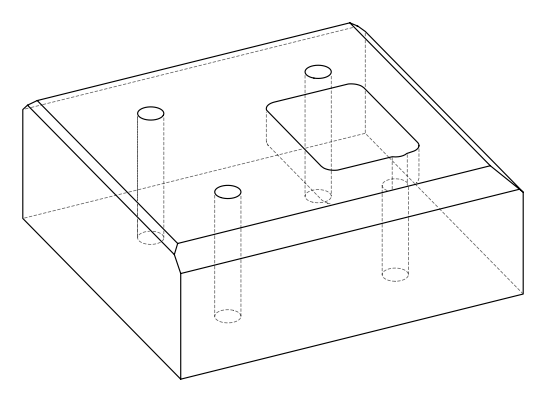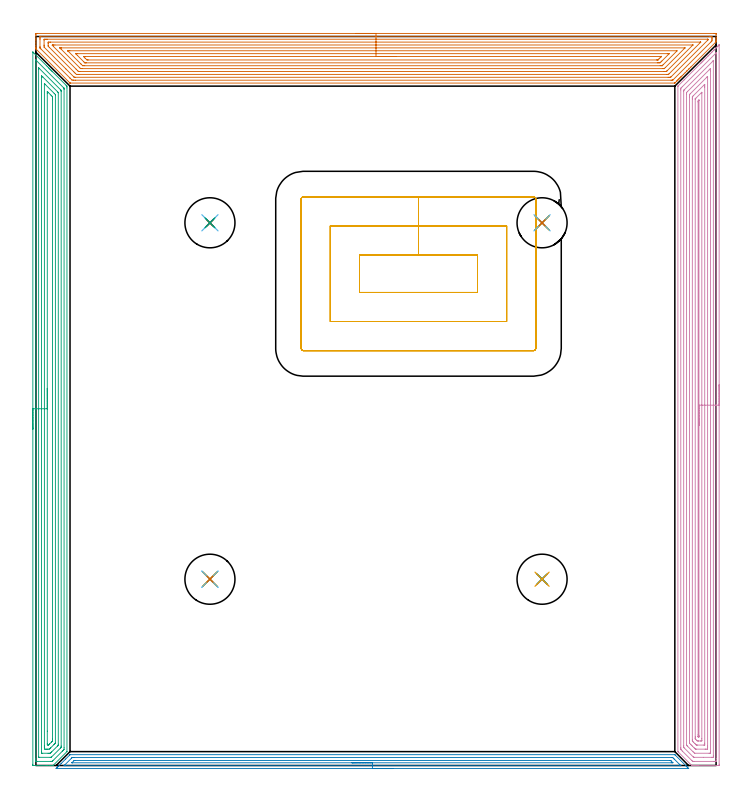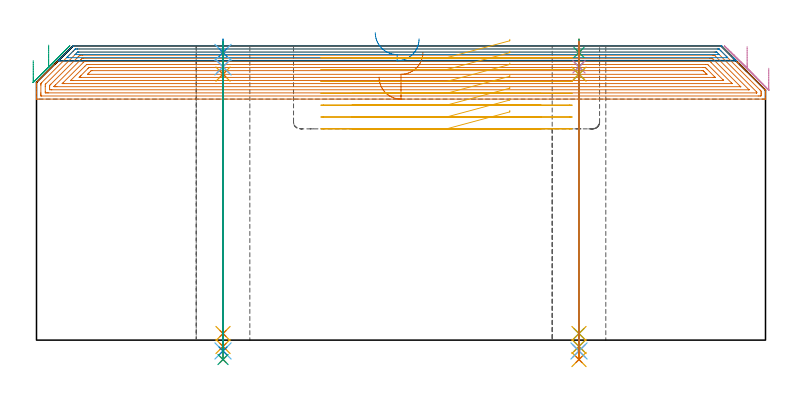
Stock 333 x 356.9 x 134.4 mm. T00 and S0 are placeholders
(PLAN: 25 operations, 18 tool changes, 89.4 min)
(1 AREA_MILL | FG_CHAMFER_SURFACE | UGT0205_001 | 23.33 min | 98209 mm3)
(2 AREA_MILL_1 | FG_CHAMFER_SURFACE_1 | UGT0205_001 | 7.46 min | 7364 mm3)
(3 AREA_MILL_2 | FG_CHAMFER_SURFACE_2 | UGT0205_001 | 16.65 min | 46974 mm3)
(4 AREA_MILL_3 | FG_CHAMFER_SURFACE_3 | UGT0205_001 | 22.08 min | 69111 mm3)
(5 MILL_RECTANGULAR_POCKET | POCKET_RECTANGULAR_STRAIGHT | NXT0201_007 | Follow Part, ap 6.25, ae 75% | 12.51 min | 524400 mm3)
(6 SPOT_DRILL | STEP1HOLE | NXT0321_9005460120000 | 0.05 min | 200 mm3)
(7 SPOT_DRILL_1 | STEP1HOLE_1 | NXT0321_9005460120000 | 0.05 min | 180 mm3)
(8 SPOT_DRILL_2 | STEP1HOLE_2 | NXT0321_9005460120000 | 0.05 min | 192 mm3)
(9 SPOT_DRILL_3 | STEP1HOLE_3 | NXT0321_9005460120000 | 0.05 min | 0 mm3)
(10 DRILL_BLIND_HOLE_INTO_CENTER | STEP1HOLE | NXT0301_035 | 0.05 min | 163 mm3)
(11 GUN_DRILL_THROUGH_HOLE | STEP1HOLE | UGT0307_002 | 0.61 min | 3563 mm3)
(12 SPADE_DRILL_TO_ENLARGE_THROUGH_HOLE | STEP1HOLE | UGT0306_006 | 0.57 min | 21415 mm3)
(13 DRILL_TO_ENLARGE_THROUGH_HOLE | STEP1HOLE | UGT0301_058 | 0.58 min | 37975 mm3)
(14 DRILL_BLIND_HOLE_INTO_CENTER_1 | STEP1HOLE_1 | NXT0301_035 | 0.05 min | 223 mm3)
(15 GUN_DRILL_THROUGH_HOLE_1 | STEP1HOLE_1 | UGT0307_002 | 0.61 min | 3503 mm3)
(16 SPADE_DRILL_TO_ENLARGE_THROUGH_HOLE_1 | STEP1HOLE_1 | UGT0306_006 | 0.57 min | 21429 mm3)
(17 DRILL_TO_ENLARGE_THROUGH_HOLE_1 | STEP1HOLE_1 | UGT0301_058 | 0.58 min | 37943 mm3)
(18 DRILL_BLIND_HOLE_INTO_CENTER_2 | STEP1HOLE_2 | NXT0301_035 | 0.05 min | 242 mm3)
(19 GUN_DRILL_THROUGH_HOLE_2 | STEP1HOLE_2 | UGT0307_002 | 0.61 min | 3528 mm3)
(20 SPADE_DRILL_TO_ENLARGE_THROUGH_HOLE_2 | STEP1HOLE_2 | UGT0306_006 | 0.57 min | 21403 mm3)
(21 DRILL_TO_ENLARGE_THROUGH_HOLE_2 | STEP1HOLE_2 | UGT0301_058 | 0.58 min | 37998 mm3)
(22 DRILL_BLIND_HOLE_INTO_CENTER_3 | STEP1HOLE_3 | NXT0301_035 | 0.05 min | 0 mm3)
(23 GUN_DRILL_THROUGH_HOLE_3 | STEP1HOLE_3 | UGT0307_002 | 0.61 min | 2659 mm3)
(24 SPADE_DRILL_TO_ENLARGE_THROUGH_HOLE_3 | STEP1HOLE_3 | UGT0306_006 | 0.57 min | 15488 mm3)
(25 DRILL_TO_ENLARGE_THROUGH_HOLE_3 | STEP1HOLE_3 | UGT0301_058 | 0.58 min | 28518 mm3)
(TOOL UGT0205_001 | Chamfer Mill 20 x 3 x 45 deg. | D20 FL50 Z2)
(TOOL NXT0201_007 | ENDMILL 25mm [R216.25-25050GCK54P 1620] | D25 R3 FL54 Z5)
(TOOL NXT0321_9005460120000 | NC Spot Drill, 142deg, 12mm, Carbide, Uncoated | D12 PA142 FL30 Z2)
(TOOL NXT0301_035 | Carbide Drill 6.4mm [860.1-0640-032A1-MM 2214] | D6.4 PA140 FL53 Z2)
(TOOL UGT0307_002 | Gun Drill 6 mm | D6 PA130 FL24 Z1)
(TOOL UGT0306_006 | Spade Drill 15.5mm | D15.5 PA132 FL10 Z2)
(TOOL UGT0301_058 | Twist Drill 24.5 mm | D24.5 PA118 FL160 Z2)
(OP 1 AREA_MILL)
G17 G21 G94 G90
T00 M6
G54
G17 G0 G90 X156.5 Y358.4 S1061 M3
G43 Z144.4 H0
Z120.1
G94 G1 X156.538 Z119.228 F250.
X156.652 Z118.364
X156.841 Z117.512
X157.103 Z116.68
X157.437 Z115.874
X157.84 Z115.1
X158.308 Z114.364
X158.84 Z113.672
X159.429 Z113.029
X160.072 Z112.44
X160.764 Z111.909
X161.5 Z111.44
X162.274 Z111.037
X163.08 Z110.703
X163.912 Z110.441
X164.764 Z110.252
X165.628 Z110.138
X166.5 Z110.1
X331.792
X332.37 Y358.399 Z110.101
X332.942 Y358.393 Z110.103
X332.992 Y358.391 Z110.105
X333. Y357.824 Z110.671
Y356.407 Z112.089
Y356.044 Z112.452
Y355.317 Z113.183
Y354.99 Z113.51
X332.99 Y354.297 Z114.201
X332.959 Y354.263 Z114.236
X332.817 Y354.117 Z114.381
X320.647 Y341.947 Z126.553
X320.5 Y341.798 Z126.699
X320.448 Y341.747 Z126.751
X319.768 Y341.068 Z127.432
X319.609 Y340.908 Z127.589
X319.554 Y340.853 Z127.645
X318.889 Y340.189 Z128.311
X318.719 Y340.018 Z128.479
X318.66 Y339.959 Z128.539
X318.01 Y339.31 Z129.19
X317.829 Y339.127 Z129.369
X317.131 Y338.431 Z130.069
X316.939 Y338.237 Z130.259
X316.252 Y337.552 Z130.948
X316.048 Y337.347 Z131.15
X315.977 Y337.277 Z131.222
X315.821 Y337.121 Z131.378
X315.752 Y337.05 Z131.446
X315.679 Y336.979 Z131.52
X315.526 Y336.825 Z131.674
X315.455 Y336.753 Z131.743
X315.381 Y336.681 Z131.819
X315.23 Y336.53 Z131.969
X315.158 Y336.456 Z132.04
X315.083 Y336.382 Z132.117
X314.935 Y336.234 Z132.265
X314.861 Y336.16 Z132.337
X314.785 Y336.084 Z132.415
X314.639 Y335.939 Z132.56
X314.565 Y335.863 Z132.633
X314.487 Y335.786 Z132.713
X314.343 Y335.643 Z132.856
X314.268 Y335.566 Z132.93
X314.189 Y335.488 Z133.011
X314.048 Y335.348 Z133.152
X313.971 Y335.269 Z133.227
X313.891 Y335.19 Z133.309
X313.752 Y335.052 Z133.447
X313.674 Y334.973 Z133.524
X313.593 Y334.892 Z133.607
X312.953 Y334.252 Z134.247
X312.833 Y334.134 Z134.361
X312.795 Y334.104 Z134.389
X312.698 Y334.1 Z134.4
X16.725
X16.703 Y334.104 Z134.394
X16.695 Y334.106 Z134.392
X16.669 Y334.131 Z134.368
X16.494 Y334.306 Z134.194
X0.183 Y350.617 Z117.881
X0.099 Y350.702 Z117.796
X0.01 Y350.793 Z117.703
X0.002 Y350.942 Z117.555
X0. Y351.122 Z117.374
Y351.429 Z117.071
Y351.755 Z116.744
Y352.482 Z116.013
Y353.736 Z114.761
Y355.153 Z113.343
Y355.78 Z112.716
Y357.561 Z110.936
X0.002 Y357.824 Z110.673
X0.008 Y358.392 Z110.106
X0.058 Y358.394 Z110.104
X0.63 Y358.4 Z110.1
X166.5
Y356.986 Z111.514
X329.688
X330.534 Y356.982 Z111.518
X330.582 Y356.979 Z111.521
X330.99 Y356.934 Z111.566
X330.997 Y356.521 Z111.979
X330.999 Y356.044 Z112.456
Y355.629 Z112.871
X330.993 Y355.153 Z113.347
X330.988 Y354.749 Z113.751
X330.513 Y354.263 Z114.237
X311.81 Y335.56 Z132.94
X311.804 Y335.556 Z132.944
X311.747 Y335.521 Z132.979
X311.698 Y335.519 Z132.981
X311.594 Y335.516 Z132.984
X311.383 Y335.515 Z132.985
X310.962 Y335.514 Z132.986
X19.459
X18.563 Y335.516 Z132.984
X18.513 Y335.518 Z132.982
X17.696 Y335.566 Z132.934
X17.619 Y335.636 Z132.864
X16.793 Y336.456 Z132.044
X16.725 Y336.525 Z131.975
X2.418 Y350.833 Z117.667
X2.046 Y351.216 Z117.284
X2.01 Y351.27 Z117.23
X2.006 Y351.342 Z117.158
X2.002 Y351.453 Z117.047
X2.001 Y351.592 Z116.908
X2. Y352.008 Z116.492
Y355.569 Z112.931
Y356.044 Z112.456
X2.002 Y356.458 Z112.042
X2.01 Y356.934 Z111.566
X2.012 Y356.979 Z111.521
X2.366 Y356.986 Z111.514
X166.5
Y355.572 Z112.928
X328.794 Y355.571 Z112.929
X328.934 Y355.57 Z112.93
X328.983 Y355.567 Z112.933
X328.989 Y355.566 Z112.934
X328.993 Y355.545 Z112.955
X328.996 Y355.496 Z113.004
X328.995 Y355.359 Z113.141
X328.99 Y355.223 Z113.277
X328.943 Y355.153 Z113.347
X328.872 Y355.076 Z113.424
X328.794 Y354.994 Z113.506
X310.91 Y337.11 Z131.39
X310.774 Y336.981 Z131.519
X310.726 Y336.937 Z131.563
X310.672 Y336.935 Z131.565
X310.433 Y336.931 Z131.569
X310.016 Y336.929 Z131.571
X309.542 Y336.928 Z131.572
X19.407 Y336.929 Z131.571
X18.931 Y336.93 Z131.57
X18.829 Y336.933 Z131.567
X18.781 Y336.935 Z131.565
X18.683 Y337.027 Z131.473
X18.513 Y337.188 Z131.312
X14.686 Y341.013 Z127.487
X4.206 Y351.494 Z117.006
X4.112 Y351.592 Z116.908
X4.018 Y351.693 Z116.807
X4.008 Y351.789 Z116.711
X4.001 Y352.482 Z116.018
X4. Y352.688 Z115.812
X4.001 Y355.153 Z113.347
X4.003 Y355.356 Z113.144
X4.01 Y355.557 Z112.943
X4.206 Y355.564 Z112.936
X4.683 Y355.569 Z112.931
X5.101 Y355.571 Z112.929
X5.575
X166.5 Y355.572 Z112.928
Y354.157 Z114.343
X325.217
X325.324 Y354.156 Z114.344
X325.458 Y354.15 Z114.35
X325.487 Y354.145 Z114.355
X325.481 Y354.137 Z114.363
X325.415 Y354.065 Z114.435
X310.016 Y338.665 Z129.835
X309.799 Y338.453 Z130.047
X309.7 Y338.36 Z130.14
X309.515 Y338.35 Z130.15
X309.122 Y338.344 Z130.156
X309.015 Y338.343 Z130.157
X21.09
X20.302 Y338.344 Z130.156
X20.193 Y338.345 Z130.155
X19.802 Y338.358 Z130.142
X19.407 Y338.743 Z129.757
X19.021 Y339.127 Z129.373
X18.513 Y339.635 Z128.865
X6.557 Y351.592 Z116.908
X6.231 Y351.923 Z116.577
X6.019 Y352.142 Z116.358
X6.01 Y352.256 Z116.244
X6. Y352.477 Z116.023
Y353.367 Z115.133
X6.002 Y353.815 Z114.685
X6.005 Y354.036 Z114.464
X6.01 Y354.141 Z114.359
X6.107 Y354.151 Z114.349
X6.889 Y354.157 Z114.343
X6.995
X166.5
Y352.743 Z115.757
X321.464 Y352.742 Z115.758
X321.64 Y352.74 Z115.76
Y352.739 Z115.761
X309.02 Y340.119 Z128.381
X308.917 Y340.018 Z128.482
X308.682 Y339.792 Z128.708
X308.642 Y339.764 Z128.736
X308.576 Y339.761 Z128.739
X308.488 Y339.758 Z128.742
X308.227 Y339.757 Z128.743
X307.595
X21.457
X21.196 Y339.759 Z128.741
X20.934 Y339.762 Z128.738
X20.863 Y339.764 Z128.736
X20.818 Y339.792 Z128.708
X20.738 Y339.867 Z128.633
X20.583 Y340.018 Z128.482
X20.302 Y340.297 Z128.203
X19.69 Y340.908 Z127.592
X8.677 Y351.921 Z116.579
X8.123 Y352.482 Z116.018
X8.045 Y352.566 Z115.934
X8.01 Y352.611 Z115.889
X8.009 Y352.651 Z115.849
X8.01 Y352.729 Z115.771
X8.154 Y352.736 Z115.764
X8.418 Y352.741 Z115.759
X8.677 Y352.742 Z115.758
X9.31 Y352.743 Z115.757
X166.5
Y351.329 Z117.171
X317.434
X317.655 Y351.327 Z117.173
X317.718 Y351.325 Z117.175
X317.76 Y351.322 Z117.178
X317.741 Y351.298 Z117.202
X317.667 Y351.217 Z117.283
X317.607 Y351.156 Z117.344
X317.394 Y350.942 Z117.558
X308.227 Y341.775 Z126.725
X307.79 Y341.344 Z127.156
X307.633 Y341.193 Z127.307
X307.605 Y341.178 Z127.322
X307.569 Y341.175 Z127.325
X307.491 Y341.172 Z127.328
X307.333 Y341.171 Z127.329
X307.069
X22.719 Y341.172 Z127.328
X22.09 Y341.176 Z127.324
X21.885 Y341.178 Z127.322
X21.675 Y341.382 Z127.118
X21.25 Y341.798 Z126.702
X12.254 Y350.794 Z117.706
X11.925 Y351.126 Z117.374
X11.765 Y351.292 Z117.208
X11.737 Y351.323 Z117.177
X11.756 Y351.325 Z117.175
X11.803 Y351.327 Z117.173
X12.254 Y351.329 Z117.171
X12.518
X166.5
Y349.915 Z118.585
X313.593 Y349.914 Z118.586
X313.696 Y349.912 Z118.588
X313.887 Y349.908 Z118.592
X313.803 Y349.811 Z118.689
X313.702 Y349.703 Z118.797
X313.593 Y349.59 Z118.91
X307.011 Y343.01 Z125.49
X306.685 Y342.689 Z125.811
X306.6 Y342.61 Z125.89
X306.573 Y342.592 Z125.908
X306.539 Y342.589 Z125.911
X306.439 Y342.587 Z125.913
X305.649 Y342.585 Z125.915
X23.878 Y342.586 Z125.914
X23.083 Y342.59 Z125.91
X22.984 Y342.592 Z125.908
X22.902 Y342.607 Z125.893
X22.817 Y342.689 Z125.811
X22.09 Y343.407 Z125.093
X21.918 Y343.579 Z124.921
X15.687 Y349.811 Z118.689
X15.641 Y349.861 Z118.639
X15.609 Y349.9 Z118.6
X15.606 Y349.908 Z118.592
X15.624 Y349.91 Z118.59
X15.728 Y349.913 Z118.587
X15.831 Y349.914 Z118.586
X16.621 Y349.915 Z118.585
X166.5
Y348.5 Z120.
X309.122
X309.545 Y348.499 Z120.001
X309.752 Y348.497 Z120.003
X310.016 Y348.493 Z120.007
X310.018 Y348.476 Z120.024
X310.016 Y348.466 Z120.034
X309.799 Y348.246 Z120.254
X309.584 Y348.031 Z120.469
X306.439 Y344.886 Z123.614
X306.23 Y344.677 Z123.823
X306.021 Y344.469 Z124.031
X305.781 Y344.235 Z124.265
X305.545 Y344.007 Z124.493
X305.12 Y344.003 Z124.497
X304.651 Y344. Z124.5
X304.228
X24.773
X24.349 Y344.001 Z124.499
X24.114 Y344.004 Z124.496
X23.998 Y344.007 Z124.493
X23.942 Y344.017 Z124.483
X23.878 Y344.074 Z124.426
X23.479 Y344.469 Z124.031
X20.302 Y347.646 Z120.854
X19.92 Y348.031 Z120.469
X19.542 Y348.417 Z120.083
X19.48 Y348.494 Z120.006
X19.547 Y348.496 Z120.004
X19.673 Y348.499 Z120.001
X19.83 Y348.5 Z120.
X20.302
X166.5
Y347.086 Z121.414
X305.926
X306.09 Y347.085 Z121.415
X306.17 Y347.082 Z121.418
X306.175 Y347.08 Z121.42
Y347.077 Z121.423
X306.162 Y347.061 Z121.439
X305.895 Y346.792 Z121.708
X305.624 Y346.52 Z121.98
X305.003 Y345.899 Z122.601
X304.651 Y345.547 Z122.953
X304.556 Y345.455 Z123.045
X304.527 Y345.43 Z123.07
X304.513 Y345.421 Z123.079
X304.491 Y345.419 Z123.081
X304.386 Y345.416 Z123.084
X304.177 Y345.414 Z123.086
X303.757
X25.612
X25.193 Y345.418 Z123.082
X24.988 Y345.421 Z123.079
X24.773 Y345.628 Z122.872
X24.147 Y346.25 Z122.25
X23.878 Y346.519 Z121.981
X23.429 Y346.979 Z121.521
X23.333 Y347.079 Z121.421
X23.933 Y347.086 Z121.414
X166.5
X167.372 Z121.452
X168.236 Z121.566
X169.088 Z121.754
X169.92 Z122.017
X170.726 Z122.351
X171.5 Z122.753
X172.236 Z123.222
X172.928 Z123.753
X173.571 Z124.343
X174.16 Z124.986
X174.692 Z125.678
X175.16 Z126.414
X175.563 Z127.188
X175.897 Z127.994
X176.159 Z128.826
X176.348 Z129.677
X176.462 Z130.542
X176.5 Z131.414
G0 Z144.4
M5
M2
(OP 2 AREA_MILL_1)
G17 G21 G94 G90
T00 M6
G54
G17 G0 G90 X174.75 Y-1.5 S1061 M3
G43 Z144.4 H0
Z137.6
G94 G1 X174.712 Z136.728 F250.
X174.598 Z135.864
X174.409 Z135.012
X174.147 Z134.18
X173.813 Z133.374
X173.41 Z132.6
X172.941 Z131.864
X172.41 Z131.172
X171.821 Z130.529
X171.178 Z129.94
X170.486 Z129.408
X169.75 Z128.94
X168.976 Z128.537
X168.17 Z128.203
X167.338 Z127.941
X166.486 Z127.752
X165.622 Z127.638
X164.75 Z127.6
X9.954
X9.907 Y-1.498
X9.913 Y-1.486 Z127.611
X10.24 Y-1.158 Z127.937
X10.394 Y-1.005 Z128.093
X10.528 Y-0.871 Z128.227
X10.677 Y-0.721 Z128.374
X10.821 Y-0.577 Z128.52
X10.975 Y-0.424 Z128.674
X11.114 Y-0.284 Z128.812
X12.316 Y0.917 Z130.014
X14.551 Y3.151 Z132.25
X16.419 Y5.019 Z134.119
X16.66 Y5.258 Z134.354
X16.706 Y5.296 Z134.39
X16.786 Y5.3 Z134.4
X312.714
X312.794 Y5.296 Z134.39
X312.84 Y5.258 Z134.354
X313.081 Y5.019 Z134.119
X318.252 Y-0.15 Z128.947
X318.386 Y-0.284 Z128.812
X318.525 Y-0.424 Z128.674
X318.679 Y-0.578 Z128.52
X318.823 Y-0.721 Z128.374
X319.354 Y-1.254 Z127.845
X319.568 Y-1.472 Z127.626
X319.583 Y-1.494 Z127.604
X319.568 Y-1.499 Z127.599
X164.75 Y-1.5 Z127.6
Y-0.086 Z129.014
X14.517
X14.104 Y-0.084 Z129.016
X13.897 Y-0.082 Z129.018
X13.788 Y-0.079 Z129.021
X13.837 Y-0.023 Z129.077
X13.91 Y0.055 Z129.155
X14.104 Y0.254 Z129.354
X17.367 Y3.516 Z132.616
X17.68 Y3.825 Z132.925
X17.737 Y3.875 Z132.975
X17.783 Y3.879 Z132.979
X17.887 Y3.882 Z132.982
X18.574 Y3.885 Z132.985
X18.777 Y3.886 Z132.986
X311.129
X311.474 Y3.884 Z132.984
X311.647 Y3.881 Z132.981
X311.731 Y3.879 Z132.979
X311.771 Y3.867 Z132.967
X311.82 Y3.825 Z132.925
X312.439 Y3.21 Z132.31
X312.714 Y2.936 Z132.036
X315.061 Y0.59 Z129.69
X315.396 Y0.254 Z129.354
X315.681 Y-0.037 Z129.063
X315.709 Y-0.07 Z129.03
X315.715 Y-0.08 Z129.02
X315.704 Y-0.081 Z129.019
X315.602 Y-0.084 Z129.016
X315.396 Y-0.085 Z129.015
X315.193 Y-0.086 Z129.014
X164.75
Y1.328 Z130.428
X17.817 Y1.329 Z130.429
X17.711 Y1.33 Z130.43
X17.68 Y1.332 Z130.432
X17.657 Y1.334 Z130.434
X17.666 Y1.355 Z130.455
X17.68 Y1.378 Z130.478
X17.722 Y1.422 Z130.522
X17.762 Y1.463 Z130.563
X18.637 Y2.337 Z131.437
X18.731 Y2.425 Z131.525
X18.77 Y2.459 Z131.559
X18.917 Y2.464 Z131.564
X19.193 Y2.47 Z131.57
X19.331 Y2.471 Z131.571
X310.17
X310.445 Y2.468 Z131.568
X310.628 Y2.464 Z131.564
X310.732 Y2.458 Z131.558
X310.757 Y2.435 Z131.535
X310.862 Y2.337 Z131.437
X310.926 Y2.275 Z131.375
X311.733 Y1.463 Z130.563
X311.82 Y1.371 Z130.471
X311.836 Y1.335 Z130.435
X311.82 Y1.334 Z130.434
X311.063 Y1.329 Z130.429
X164.75 Y1.328 Z130.428
X163.878 Z130.466
X163.013 Z130.58
X162.162 Z130.769
X161.33 Z131.032
X160.524 Z131.365
X159.75 Z131.768
X159.014 Z132.237
X158.322 Z132.768
X157.679 Z133.357
X157.09 Z134.001
X156.558 Z134.693
X156.09 Z135.428
X155.687 Z136.202
X155.353 Z137.008
X155.091 Z137.84
X154.902 Z138.692
X154.788 Z139.557
X154.75 Z140.428
G0 Z144.4
M5
M2
(OP 3 AREA_MILL_2)
G17 G21 G94 G90
T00 M6
G54
G17 G0 G90 X-1.5 Y164.65 S1061 M3
G43 Z144.4 H0
Z127.7
G94 G1 Y164.688 Z126.828 F250.
Y164.802 Z125.964
Y164.991 Z125.112
Y165.253 Z124.28
Y165.587 Z123.474
Y165.99 Z122.7
Y166.458 Z121.964
Y166.989 Z121.272
Y167.579 Z120.629
Y168.222 Z120.04
Y168.914 Z119.508
Y169.65 Z119.04
Y170.424 Z118.637
Y171.23 Z118.303
Y172.062 Z118.041
Y172.913 Z117.852
Y173.778 Z117.738
Y174.65 Z117.7
Y349.288
X-1.497 Y349.29 Z117.703
X-1.489 Y349.288 Z117.71
X-1.07 Y348.871 Z118.128
X5.184 Y342.616 Z124.384
X5.53 Y342.272 Z124.726
X6.028 Y341.772 Z125.228
X6.248 Y341.553 Z125.446
X6.41 Y341.392 Z125.605
X6.567 Y341.234 Z125.765
X6.694 Y341.107 Z125.892
X6.85 Y340.952 Z126.045
X7.001 Y340.8 Z126.199
X7.14 Y340.661 Z126.338
X7.29 Y340.512 Z126.485
X7.435 Y340.366 Z126.633
X7.587 Y340.214 Z126.785
X7.73 Y340.072 Z126.926
X7.869 Y339.932 Z127.067
X8.033 Y339.768 Z127.231
X8.17 Y339.632 Z127.366
X14.77 Y333.031 Z133.969
X15.17 Y332.628 Z134.37
X15.193 Y332.601 Z134.393
X15.2 Y331.735 Z134.4
Y6.854
X15.194 Y6.794 Z134.392
X8.509 Y0.109 Z127.708
X8.4 Y0.01 Z127.595
X8.294 Y0. Z127.493
X8.17 Z127.369
X7.482 Z126.681
X6.85 Z126.045
X5.654 Z124.851
X5.09 Z124.284
X-1.353 Y0.001 Z117.845
X-1.492 Y0.01 Z117.706
X-1.499 Y0.15 Z117.699
X-1.5 Y0.607 Z117.7
Y174.65
X-0.086 Z119.114
X-0.085 Y345.123 Z119.115
X-0.081 Y345.39 Z119.119
X-0.079 Y345.412 Z119.121
X-0.069 Y345.407 Z119.131
X-0.03 Y345.376 Z119.17
X0.006 Y345.343 Z119.206
X13.615 Y331.735 Z132.815
X13.702 Y331.646 Z132.902
X13.755 Y331.588 Z132.955
X13.779 Y331.558 Z132.979
X13.781 Y331.538 Z132.981
X13.784 Y331.342 Z132.984
X13.786 Y330.948 Z132.986
X13.785 Y8.639 Z132.985
X13.78 Y7.858 Z132.98
X13.686 Y7.747 Z132.886
X13.349 Y7.402 Z132.549
X13.01 Y7.059 Z132.21
X12.908 Y6.957 Z132.108
X8.34 Y2.392 Z127.54
X8.028 Y2.09 Z127.228
X7.921 Y2.01 Z127.121
X7.73 Y2.006 Z126.93
X7.235 Y2.001 Z126.435
X0.69 Z119.89
X0.193 Y2.003 Z119.393
X0.002 Y2.01 Z119.202
X-0.079 Y2.037 Z119.121
X-0.084 Y2.285 Z119.116
X-0.085 Y2.392 Z119.115
X-0.086 Y3.179 Z119.114
Y174.65
X1.328 Z120.528
X1.329 Y340.905 Z120.529
X1.332 Y341.553 Z120.532
X1.333 Y341.554 Z120.533
X1.343 Y341.553 Z120.543
X1.57 Y341.329 Z120.77
X12.058 Y330.843 Z131.258
X12.13 Y330.771 Z131.33
X12.331 Y330.566 Z131.531
X12.355 Y330.538 Z131.555
X12.364 Y330.525 Z131.564
X12.366 Y330.489 Z131.566
X12.37 Y330.359 Z131.57
X12.371 Y330.195 Z131.571
Y329.95
Y9.532
X12.37 Y9.288 Z131.57
X12.366 Y8.963 Z131.566
X12.365 Y8.887 Z131.565
X12.312 Y8.823 Z131.512
X12.14 Y8.639 Z131.34
X12.135 Y8.634 Z131.335
X7.677 Y4.177 Z126.877
X7.508 Y4.019 Z126.708
X7.198 Y4.007 Z126.398
X7.023 Y4.001 Z126.223
X1.744 Y4. Z120.944
X1.57 Y4.002 Z120.77
X1.396 Y4.006 Z120.596
X1.348 Y4.01 Z120.548
X1.335 Y4.016 Z120.535
X1.333 Y4.031 Z120.533
X1.33 Y4.095 Z120.53
X1.329 Y4.177 Z120.529
X1.328 Y4.422 Z120.528
Y174.65
X2.743 Z121.943
X2.744 Y336.793 Z121.944
X2.745 Y337.09 Z121.945
X2.75 Y337.679 Z121.95
X3.33 Y337.12 Z122.53
X3.361 Y337.09 Z122.561
X10.501 Y329.95 Z129.701
X10.636 Y329.813 Z129.836
X10.915 Y329.524 Z130.115
X10.951 Y329.479 Z130.151
X10.953 Y329.465 Z130.153
X10.955 Y329.429 Z130.155
X10.957 Y329.355 Z130.157
Y10.424
X10.954 Y10.126 Z130.154
X10.951 Y9.978 Z130.151
X10.949 Y9.91 Z130.149
X10.914 Y9.872 Z130.114
X10.582 Y9.532 Z129.782
X7.73 Y6.679 Z126.93
X7.373 Y6.324 Z126.573
X7.196 Y6.152 Z126.396
X7.056 Y6.017 Z126.256
X6.85 Y6.003 Z126.05
X6.811 Y6.001 Z126.011
X5.97 Y6. Z125.17
X3.292 Z122.492
X2.906 Y6.002 Z122.106
X2.809 Y6.005 Z122.009
X2.762 Y6.01 Z121.962
X2.749 Y6.014 Z121.949
X2.748 Y6.029 Z121.948
X2.745 Y6.125 Z121.945
X2.743 Y6.557 Z121.943
Y6.854
Y174.65
X4.157 Z123.357
Y333.628
X4.16 Y333.736 Z123.36
X4.164 Y333.807 Z123.364
X4.166 Y333.827 Z123.366
X4.17 Y333.824 Z123.37
X4.21 Y333.789 Z123.41
X4.481 Y333.52 Z123.681
X8.943 Y329.058 Z128.143
X9.49 Y328.504 Z128.69
X9.526 Y328.464 Z128.726
X9.536 Y328.326 Z128.736
X9.541 Y328.219 Z128.741
X9.542 Y328.165 Z128.742
X9.543 Y11.263 Z128.743
X9.542 Y11.209 Z128.742
X9.538 Y11.101 Z128.738
X9.53 Y10.94 Z128.73
X9.49 Y10.896 Z128.69
X9.258 Y10.659 Z128.458
X9.026 Y10.424 Z128.226
X8.817 Y10.215 Z128.017
X7.241 Y8.639 Z126.441
X7.043 Y8.443 Z126.243
X6.85 Y8.253 Z126.05
X6.594 Y8.006 Z125.794
X5.97 Y8.002 Z125.17
X5.72 Y8. Z124.92
X5.09 Y8.001 Z124.29
X4.839 Y8.002 Z124.039
X4.21 Y8.01 Z123.41
X4.162 Y8.639 Z123.362
X4.16 Y8.691 Z123.36
X4.157 Y9.532 Z123.357
Y9.586
Y174.65
X5.571 Z124.771
Y329.058
X5.572 Y329.461 Z124.772
X5.576 Y329.95 Z124.776
X5.578 Y329.961 Z124.778
X5.596 Y329.95 Z124.796
X5.97 Y329.581 Z125.17
X7.387 Y328.165 Z126.587
X7.73 Y327.818 Z126.93
X7.999 Y327.542 Z127.199
X8.122 Y327.403 Z127.322
X8.124 Y327.273 Z127.324
X8.127 Y326.87 Z127.327
X8.128 Y326.38 Z127.328
X8.129 Y325.976 Z127.329
Y13.102
X8.128 Y12.698 Z127.328
X8.124 Y12.209 Z127.324
X8.122 Y12.009 Z127.322
X8.111 Y11.97 Z127.311
X8.086 Y11.941 Z127.286
X8.042 Y11.893 Z127.242
X7.73 Y11.578 Z126.93
X7.601 Y11.448 Z126.801
X6.714 Y10.562 Z125.914
X6.576 Y10.424 Z125.776
X6.267 Y10.123 Z125.467
X6.168 Y10.028 Z125.368
X5.97 Y10.01 Z125.17
X5.578 Y10.029 Z124.778
X5.575 Y10.424 Z124.775
X5.572 Y10.828 Z124.772
X5.571 Y16.813 Z124.771
Y174.65
Y175.521 Z124.809
Y176.386 Z124.923
Y177.238 Z125.112
Y178.07 Z125.374
Y178.876 Z125.708
Y179.65 Z126.111
Y180.386 Z126.58
Y181.078 Z127.111
Y181.721 Z127.7
Y182.31 Z128.343
Y182.841 Z129.035
Y183.31 Z129.771
Y183.713 Z130.545
Y184.047 Z131.351
Y184.309 Z132.183
Y184.498 Z133.035
Y184.612 Z133.9
Y184.65 Z134.771
G0 Z144.4
M5
M2
(OP 4 AREA_MILL_3)
G17 G21 G94 G90
T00 M6
G54
G17 G0 G90 X334.5 Y186.4 S1061 M3
G43 Z144.4 H0
Z124.2
G94 G1 Y186.362 Z123.328 F250.
Y186.248 Z122.463
Y186.059 Z121.612
Y185.797 Z120.78
Y185.463 Z119.974
Y185.06 Z119.2
Y184.592 Z118.464
Y184.06 Z117.772
Y183.471 Z117.129
Y182.828 Z116.54
Y182.136 Z116.008
Y181.4 Z115.54
Y180.626 Z115.137
Y179.82 Z114.803
Y178.988 Z114.541
Y178.137 Z114.352
Y177.272 Z114.238
Y176.4 Z114.2
Y0.604
X334.495 Y0.138 Z114.203
X334.492 Y0.01 Z114.206
X334.359 Y0. Z114.338
X324.4 Z124.294
X323.832 Z124.865
X323.52 Z125.176
X322.952 Z125.744
X322.641 Z126.054
X322.018 Z126.682
X321.633 Z127.066
X321.191 Y0.001 Z127.502
X321.098 Y0.01 Z127.594
X321. Y0.098 Z127.696
X320.941 Y0.158 Z127.758
X314.695 Y6.405 Z134.004
X314.336 Y6.766 Z134.362
X314.305 Y6.806 Z134.391
X314.3 Y6.851 Z134.4
Y332.564
X314.306 Y332.595 Z134.392
X314.326 Y332.627 Z134.372
X317.364 Y335.664 Z131.336
X325.28 Y343.582 Z123.416
X325.417 Y343.718 Z123.281
X325.58 Y343.881 Z123.118
X325.719 Y344.022 Z122.976
X325.863 Y344.165 Z122.834
X326.013 Y344.314 Z122.685
X326.159 Y344.462 Z122.536
X326.31 Y344.611 Z122.388
X326.447 Y344.748 Z122.251
X326.599 Y344.901 Z122.096
X327.087 Y345.387 Z121.613
X327.351 Y345.652 Z121.347
X327.478 Y345.78 Z121.218
X327.838 Y346.138 Z120.862
X328.006 Y346.306 Z120.694
X328.243 Y346.544 Z120.455
X328.358 Y346.66 Z120.338
X328.924 Y347.225 Z119.775
X329.135 Y347.437 Z119.563
X329.238 Y347.54 Z119.458
X329.677 Y347.978 Z119.022
X330.117 Y348.419 Z118.579
X330.326 Y348.626 Z118.373
X330.368 Y348.668 Z118.332
X330.997 Y349.299 Z117.7
X331.211 Y349.511 Z117.489
X331.876 Y350.178 Z116.82
X332.054 Y350.354 Z116.646
X332.111 Y350.411 Z116.589
X332.756 Y351.057 Z115.941
X332.897 Y351.198 Z115.802
X333.003 Y351.303 Z115.697
X333.196 Y351.497 Z115.502
X333.3 Y351.601 Z115.398
X333.896 Y352.196 Z114.804
X334.075 Y352.376 Z114.622
X334.192 Y352.493 Z114.505
X334.491 Y352.791 Z114.208
X334.497 Z114.202
X334.5 Z114.2
Y176.4
X333.086 Z115.614
Y3.281
X333.085 Y2.502 Z115.615
X333.083 Y2.389 Z115.617
X333.076 Y2.01 Z115.624
X332.697 Y2.003 Z116.003
X332.316 Y2.001 Z116.384
X331.82 Y2. Z116.88
X322.144 Y2.001 Z126.556
X321.761 Y2.006 Z126.939
X321.634 Y2.01 Z127.066
X321.54 Y2.021 Z127.16
X321.466 Y2.093 Z127.234
X321.162 Y2.389 Z127.538
X316.484 Y7.066 Z132.216
X315.815 Y7.743 Z132.885
X315.721 Y7.846 Z132.979
X315.719 Y7.939 Z132.981
X315.716 Y8.134 Z132.984
X315.714 Y8.524 Z132.986
Y8.636
X315.715 Y330.779 Z132.985
X315.72 Y331.554 Z132.98
X315.828 Y331.671 Z132.872
X316.156 Y332.004 Z132.544
X316.484 Y332.335 Z132.216
X316.598 Y332.448 Z132.102
X332.868 Y348.718 Z115.832
X332.989 Y348.836 Z115.711
X333.066 Y348.909 Z115.634
X333.076 Y348.916 Z115.624
X333.079 Y348.875 Z115.621
X333.084 Y348.74 Z115.616
X333.085 Y348.626 Z115.615
X333.086 Y348.48 Z115.614
Y176.4
X331.672 Z117.028
X331.671 Y4.828 Z117.029
X331.667 Y4.174 Z117.033
X331.665 Y4.056 Z117.035
X331.659 Y4.009 Z117.041
X331.604 Y4.004 Z117.096
X331.436 Y4.001 Z117.264
X330.728 Y4. Z117.972
X326.77 Z121.93
X322.47 Y4.001 Z126.23
X322.127 Y4.006 Z126.573
X322.031 Y4.01 Z126.669
X321.983 Y4.028 Z126.717
X321.931 Y4.075 Z126.769
X321.826 Y4.174 Z126.874
X317.363 Y8.636 Z131.337
X317.136 Y8.867 Z131.564
X317.13 Y9.528 Z131.57
X317.129 Y9.766 Z131.571
Y330.124
X317.132 Y330.364 Z131.568
X317.136 Y330.518 Z131.565
X317.194 Y330.583 Z131.506
X317.364 Y330.765 Z131.336
X317.371 Y330.772 Z131.329
X331.656 Y345.057 Z117.044
X331.663 Y345.061 Z117.037
X331.667 Y345.06 Z117.033
X331.668 Y345.057 Z117.032
X331.671 Y344.898 Z117.029
Y344.818
X331.672 Y176.4 Z117.028
X330.257 Z118.443
Y6.851
X330.254 Y6.266 Z118.446
X330.25 Y6.067 Z118.45
X330.247 Y6.01 Z118.453
X330.201 Y6.007 Z118.499
X330.097 Y6.004 Z118.603
X329.677 Y6. Z119.023
X329.636 Z119.064
X322.599 Y6.001 Z126.101
X322.496 Y6.01 Z126.204
X322.423 Y6.038 Z126.277
X321.761 Y6.687 Z126.939
X318.921 Y9.528 Z129.779
X318.714 Y9.74 Z129.986
X318.575 Y9.886 Z130.125
X318.549 Y9.919 Z130.151
X318.547 Y9.934 Z130.153
X318.545 Y9.969 Z130.155
X318.543 Y10.116 Z130.157
Y328.69
X318.544 Y328.994 Z130.156
X318.547 Y329.288 Z130.153
X318.55 Y329.435 Z130.15
X318.557 Y329.497 Z130.143
X318.591 Y329.533 Z130.109
X318.936 Y329.887 Z129.764
X329.661 Y340.612 Z119.039
X330.105 Y341.054 Z118.595
X330.165 Y341.111 Z118.535
X330.243 Y341.183 Z118.457
X330.25 Y341.081 Z118.45
X330.254 Y340.902 Z118.446
X330.256 Y340.595 Z118.444
X330.257 Y340.007 Z118.443
Y339.703
Y176.4
X328.843 Z119.857
Y9.482
X328.841 Y8.636 Z119.859
X328.84 Y8.593 Z119.86
X328.798 Y8.01 Z119.902
X328.541 Y8.004 Z120.159
X327.918 Y8.001 Z120.782
X327.665 Y8. Z121.035
X323.266 Y8.001 Z125.434
X322.954 Y8.008 Z125.746
X322.917 Y8.01 Z125.783
X322.866 Y8.044 Z125.834
X322.767 Y8.138 Z125.933
X322.641 Y8.259 Z126.059
X322.263 Y8.636 Z126.437
X321.37 Y9.528 Z127.33
X320.882 Y10.017 Z127.818
X320.481 Y10.42 Z128.219
X320.002 Y10.908 Z128.698
X319.962 Y11.313 Z128.738
X319.96 Y11.356 Z128.74
X319.957 Y12.205 Z128.743
Y12.251
Y327.256
X319.96 Y328.102 Z128.74
X319.962 Y328.142 Z128.738
X320.002 Y328.492 Z128.698
X320.248 Y328.745 Z128.452
X320.493 Y328.994 Z128.207
X328.524 Y337.026 Z120.176
X328.663 Y337.163 Z120.037
X328.798 Y337.293 Z119.902
X328.836 Y337.326 Z119.864
X328.843 Y337.026 Z119.857
Y176.4
X327.429 Z121.271
Y10.917
X327.427 Y10.42 Z121.273
X327.423 Y10.031 Z121.277
X327.421 Y10.01 Z121.279
X327.401 Y10.007 Z121.299
X327.349 Y10.003 Z121.351
X327.246 Y10.001 Z121.454
X327.039 Y10. Z121.661
X323.934 Y10.001 Z124.766
X323.52 Y10.007 Z125.18
X323.383 Y10.01 Z125.317
X323.339 Y10.02 Z125.361
X323.302 Y10.053 Z125.398
X323.227 Y10.124 Z125.473
X322.928 Y10.42 Z125.772
X322.641 Y10.707 Z126.059
X322.035 Y11.313 Z126.665
X321.761 Y11.589 Z126.939
X321.457 Y11.899 Z127.243
X321.383 Y11.976 Z127.317
X321.378 Y12.074 Z127.322
X321.375 Y12.205 Z127.325
X321.372 Y12.6 Z127.328
X321.371 Y326.317 Z127.329
X321.372 Y326.712 Z127.328
X321.376 Y327.21 Z127.324
X321.378 Y327.403 Z127.322
X321.467 Y327.508 Z127.233
X321.761 Y327.811 Z126.939
X321.905 Y327.957 Z126.795
X327.22 Y333.272 Z121.48
X327.406 Y333.456 Z121.294
X327.413 Y333.457 Z121.287
X327.422 Y333.456 Z121.278
X327.423 Y333.433 Z121.277
X327.427 Y333.062 Z121.273
X327.429 Y332.564 Z121.271
Y332.168
Y176.4
X326.015 Z122.685
Y13.097
X326.013 Y12.353 Z122.687
X326.012 Y12.205 Z122.688
X326.008 Y12.028 Z122.692
X325.683 Y12.01 Z123.017
X325.48 Y12.002 Z123.22
X324.4 Y12.001 Z124.3
X324.198 Y12.004 Z124.502
X323.798 Y12.011 Z124.902
X323.594 Y12.205 Z125.106
X323.52 Y12.277 Z125.18
X323.114 Y12.686 Z125.586
X322.909 Y12.894 Z125.791
X322.808 Y13.001 Z125.892
X322.792 Y13.025 Z125.908
X322.79 Y13.048 Z125.91
X322.788 Y13.097 Z125.912
X322.785 Y13.843 Z125.915
Y13.99
X322.786 Y326.17 Z125.914
X322.787 Y326.317 Z125.913
X322.79 Y326.363 Z125.91
X322.792 Y326.382 Z125.908
X322.808 Y326.402 Z125.892
X322.878 Y326.478 Z125.822
X322.986 Y326.588 Z125.714
X323.12 Y326.723 Z125.58
X325.844 Y329.446 Z122.856
X325.915 Y329.515 Z122.785
X325.976 Y329.571 Z122.724
X326.008 Y329.599 Z122.692
X326.009 Y329.542 Z122.691
X326.014 Y329.142 Z122.686
X326.015 Y176.4 Z122.685
X324.601 Z124.099
X324.6 Y14.679 Z124.1
X324.599 Y14.475 Z124.101
X324.595 Y14.069 Z124.105
X324.594 Y14.019 Z124.106
X324.587 Y14.009 Z124.113
X324.563 Y14.006 Z124.137
X324.509 Y14.002 Z124.191
X324.4 Y14. Z124.3
X324.39 Z124.31
X324.291 Y14.008 Z124.409
X324.245 Y14.013 Z124.455
X324.225 Y14.034 Z124.475
X324.206 Y14.07 Z124.494
X324.204 Y14.084 Z124.496
X324.201 Y14.192 Z124.499
X324.2 Y14.882 Z124.5
Y15.086
Y324.736
X324.202 Y325.08 Z124.498
X324.204 Y325.252 Z124.496
X324.207 Y325.334 Z124.493
X324.278 Y325.425 Z124.422
X324.337 Y325.489 Z124.363
X324.4 Y325.553 Z124.3
X324.464 Y325.616 Z124.236
X324.589 Y325.735 Z124.111
X324.597 Y325.741 Z124.103
X324.598 Z124.102
X324.6 Y325.722 Z124.1
Y325.686
X324.601 Y176.4 Z124.099
Y175.528 Z124.138
Y174.664 Z124.251
Y173.812 Z124.44
Y172.98 Z124.703
Y172.174 Z125.036
Y171.4 Z125.439
Y170.664 Z125.908
Y169.972 Z126.439
Y169.329 Z127.028
Y168.74 Z127.672
Y168.209 Z128.364
Y167.74 Z129.099
Y167.337 Z129.873
Y167.003 Z130.679
Y166.741 Z131.511
Y166.552 Z132.363
Y166.438 Z133.228
Y166.4 Z134.099
G0 Z144.4
M5
M2
(OP 5 MILL_RECTANGULAR_POCKET)
G17 G21 G94 G90
T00 M6
G54
G17 G0 G90 X216.2 Y247.398 S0 M3
G43 Z144.4 H1
Z137.4
G94 G1 Y249.9 Z136.729 F250.
X187.3 Z128.986
X158.4 F500.
Y231.6
X216.2
Y249.9
X187.3
Y264.15
X144.15
Y217.35
X230.45
Y264.15
X187.3
Y278.4
X131.
G3 X129.9 Y277.3 R1.1
G1 Y204.2
G3 X131. Y203.1 R1.1
G1 X243.6
G3 X244.7 Y204.2 R1.1
G1 Y277.3
G3 X243.6 Y278.4 R1.1
G1 X187.3
X186.3
G0 X216.2 Y247.398 Z131.986
G1 Y249.9 Z131.315 F250.
X187.3 Z123.571
X158.4 F500.
Y231.6
X216.2
Y249.9
X187.3
Y264.15
X144.15
Y217.35
X230.45
Y264.15
X187.3
Y278.4
X131.
G3 X129.9 Y277.3 R1.1
G1 Y204.2
G3 X131. Y203.1 R1.1
G1 X243.6
G3 X244.7 Y204.2 R1.1
G1 Y277.3
G3 X243.6 Y278.4 R1.1
G1 X187.3
X186.3
G0 X216.2 Y247.398 Z126.571
G1 Y249.9 Z125.901 F250.
X187.3 Z118.157
X158.4 F500.
Y231.6
X216.2
Y249.9
X187.3
Y264.15
X144.15
Y217.35
X230.45
Y264.15
X187.3
Y278.4
X131.
G3 X129.9 Y277.3 R1.1
G1 Y204.2
G3 X131. Y203.1 R1.1
G1 X243.6
G3 X244.7 Y204.2 R1.1
G1 Y277.3
G3 X243.6 Y278.4 R1.1
G1 X187.3
X186.3
G0 X216.2 Y247.398 Z121.157
G1 Y249.9 Z120.487 F250.
X187.3 Z112.743
X158.4 F500.
Y231.6
X216.2
Y249.9
X187.3
Y264.15
X144.15
Y217.35
X230.45
Y264.15
X187.3
Y278.4
X131.
G3 X129.9 Y277.3 R1.1
G1 Y204.2
G3 X131. Y203.1 R1.1
G1 X243.6
G3 X244.7 Y204.2 R1.1
G1 Y277.3
G3 X243.6 Y278.4 R1.1
G1 X187.3
X186.3
G0 X216.2 Y247.398 Z115.743
G1 Y249.9 Z115.072 F250.
X187.3 Z107.329
X158.4 F500.
Y231.6
X216.2
Y249.9
X187.3
Y264.15
X144.15
Y217.35
X230.45
Y264.15
X187.3
Y278.4
X131.
G3 X129.9 Y277.3 R1.1
G1 Y204.2
G3 X131. Y203.1 R1.1
G1 X243.6
G3 X244.7 Y204.2 R1.1
G1 Y277.3
G3 X243.6 Y278.4 R1.1
G1 X187.3
X186.3
G0 X216.2 Y247.398 Z110.329
G1 Y249.9 Z109.658 F250.
X187.3 Z101.914
X158.4 F500.
Y231.6
X216.2
Y249.9
X187.3
Y264.15
X144.15
Y217.35
X230.45
Y264.15
X187.3
Y278.4
X131.
G3 X129.9 Y277.3 R1.1
G1 Y204.2
G3 X131. Y203.1 R1.1
G1 X243.6
G3 X244.7 Y204.2 R1.1
G1 Y277.3
G3 X243.6 Y278.4 R1.1
G1 X187.3
X186.3
G0 X216.2 Y247.398 Z104.914
G1 Y249.9 Z104.244 F250.
X187.3 Z96.5
X158.4 F500.
Y231.6
X216.2
Y249.9
X187.3
Y264.15
X144.15
Y217.35
X230.45
Y264.15
X187.3
Y278.4
X131.
G3 X129.9 Y277.3 R1.1
G1 Y204.2
G3 X131. Y203.1 R1.1
G1 X243.6
G3 X244.7 Y204.2 R1.1
G1 Y277.3
G3 X243.6 Y278.4 R1.1
G1 X187.3
X186.3
G0 Z144.4
M5
M2
(OP 6 SPOT_DRILL)
G17 G21 G94 G90
T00 M6
G54
G17 G0 G90 X85.2 Y91.2 S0 M3
G43 Z144.4 H0
G94 G81 G98 Z131.4 F250. R137.4
G80
M5
M2
(OP 7 SPOT_DRILL_1)
G17 G21 G94 G90
T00 M6
G54
G17 G0 G90 X247.8 Y91.2 S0 M3
G43 Z144.4 H0
G94 G81 G98 Z131.4 F250. R137.4
G80
M5
M2
(OP 8 SPOT_DRILL_2)
G17 G21 G94 G90
T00 M6
G54
G17 G0 G90 X85.2 Y265.7 S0 M3
G43 Z144.4 H0
G94 G81 G98 Z131.4 F250. R137.4
G80
M5
M2
(OP 9 SPOT_DRILL_3)
G17 G21 G94 G90
T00 M6
G54
G17 G0 G90 X247.8 Y265.7 S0 M3
G43 Z144.4 H0
G94 G81 G98 Z131.4 F250. R137.4
G80
M5
M2
(OP 10 DRILL_BLIND_HOLE_INTO_CENTER)
G17 G21 G94 G90
T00 M6
G54
G17 G0 G90 X85.2 Y91.2 S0 M3
G43 Z144.4 H1
G94 G81 G98 Z124.8 F250. R136.4
G80
M5
M2
(OP 11 GUN_DRILL_THROUGH_HOLE)
G17 G21 G94 G90
T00 M6
G54
G17 G0 G90 X85.2 Y91.2 M8
G43 Z144.4 H0
Z131.772
S716 M3
G94 G1 Z121.493 F125. M26
G4 X.084
Z3. F250.
G4 X.084
Z-2.899 F125.
G4 X.084
M5
M9
G0 Z131.772
Z144.4
M2
(OP 12 SPADE_DRILL_TO_ENLARGE_THROUGH_HOLE)
G17 G21 G94 G90
T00 M6
G54
G17 G0 G90 X85.2 Y91.2 S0 M3
G43 Z144.4 H0
G94 G73 G98 Z-4.951 F250. Q15.483 R136.4
G80
M5
M2
(OP 13 DRILL_TO_ENLARGE_THROUGH_HOLE)
G17 G21 G94 G90
T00 M6
G54
G17 G0 G90 X85.2 Y91.2 S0 M3
G43 Z144.4 H0
G94 G73 G98 Z-8.861 F250. Q23.877 R136.4
G80
M5
M2
(OP 14 DRILL_BLIND_HOLE_INTO_CENTER_1)
G17 G21 G94 G90
T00 M6
G54
G17 G0 G90 X247.8 Y91.2 S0 M3
G43 Z144.4 H1
G94 G81 G98 Z124.8 F250. R136.4
G80
M5
M2
(OP 15 GUN_DRILL_THROUGH_HOLE_1)
G17 G21 G94 G90
T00 M6
G54
G17 G0 G90 X247.8 Y91.2 M8
G43 Z144.4 H0
Z131.772
S716 M3
G94 G1 Z121.493 F125. M26
G4 X.084
Z3. F250.
G4 X.084
Z-2.899 F125.
G4 X.084
M5
M9
G0 Z131.772
Z144.4
M2
(OP 16 SPADE_DRILL_TO_ENLARGE_THROUGH_HOLE_1)
G17 G21 G94 G90
T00 M6
G54
G17 G0 G90 X247.8 Y91.2 S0 M3
G43 Z144.4 H0
G94 G73 G98 Z-4.951 F250. Q15.483 R136.4
G80
M5
M2
(OP 17 DRILL_TO_ENLARGE_THROUGH_HOLE_1)
G17 G21 G94 G90
T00 M6
G54
G17 G0 G90 X247.8 Y91.2 S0 M3
G43 Z144.4 H0
G94 G73 G98 Z-8.861 F250. Q23.877 R136.4
G80
M5
M2
(OP 18 DRILL_BLIND_HOLE_INTO_CENTER_2)
G17 G21 G94 G90
T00 M6
G54
G17 G0 G90 X85.2 Y265.7 S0 M3
G43 Z144.4 H1
G94 G81 G98 Z124.8 F250. R136.4
G80
M5
M2
(OP 19 GUN_DRILL_THROUGH_HOLE_2)
G17 G21 G94 G90
T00 M6
G54
G17 G0 G90 X85.2 Y265.7 M8
G43 Z144.4 H0
Z131.772
S716 M3
G94 G1 Z121.493 F125. M26
G4 X.084
Z3. F250.
G4 X.084
Z-2.899 F125.
G4 X.084
M5
M9
G0 Z131.772
Z144.4
M2
(OP 20 SPADE_DRILL_TO_ENLARGE_THROUGH_HOLE_2)
G17 G21 G94 G90
T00 M6
G54
G17 G0 G90 X85.2 Y265.7 S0 M3
G43 Z144.4 H0
G94 G73 G98 Z-4.951 F250. Q15.483 R136.4
G80
M5
M2
(OP 21 DRILL_TO_ENLARGE_THROUGH_HOLE_2)
G17 G21 G94 G90
T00 M6
G54
G17 G0 G90 X85.2 Y265.7 S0 M3
G43 Z144.4 H0
G94 G73 G98 Z-8.861 F250. Q23.877 R136.4
G80
M5
M2
(OP 22 DRILL_BLIND_HOLE_INTO_CENTER_3)
G17 G21 G94 G90
T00 M6
G54
G17 G0 G90 X247.8 Y265.7 S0 M3
G43 Z144.4 H1
G94 G81 G98 Z124.8 F250. R136.4
G80
M5
M2
(OP 23 GUN_DRILL_THROUGH_HOLE_3)
G17 G21 G94 G90
T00 M6
G54
G17 G0 G90 X247.8 Y265.7 M8
G43 Z144.4 H0
Z131.772
S716 M3
G94 G1 Z121.493 F125. M26
G4 X.084
Z3. F250.
G4 X.084
Z-2.899 F125.
G4 X.084
M5
M9
G0 Z131.772
Z144.4
M2
(OP 24 SPADE_DRILL_TO_ENLARGE_THROUGH_HOLE_3)
G17 G21 G94 G90
T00 M6
G54
G17 G0 G90 X247.8 Y265.7 S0 M3
G43 Z144.4 H0
G94 G73 G98 Z-4.951 F250. Q15.483 R136.4
G80
M5
M2
(OP 25 DRILL_TO_ENLARGE_THROUGH_HOLE_3)
G17 G21 G94 G90
T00 M6
G54
G17 G0 G90 X247.8 Y265.7 S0 M3
G43 Z144.4 H0
G94 G73 G98 Z-8.861 F250. Q23.877 R136.4
G80
M5
M2
